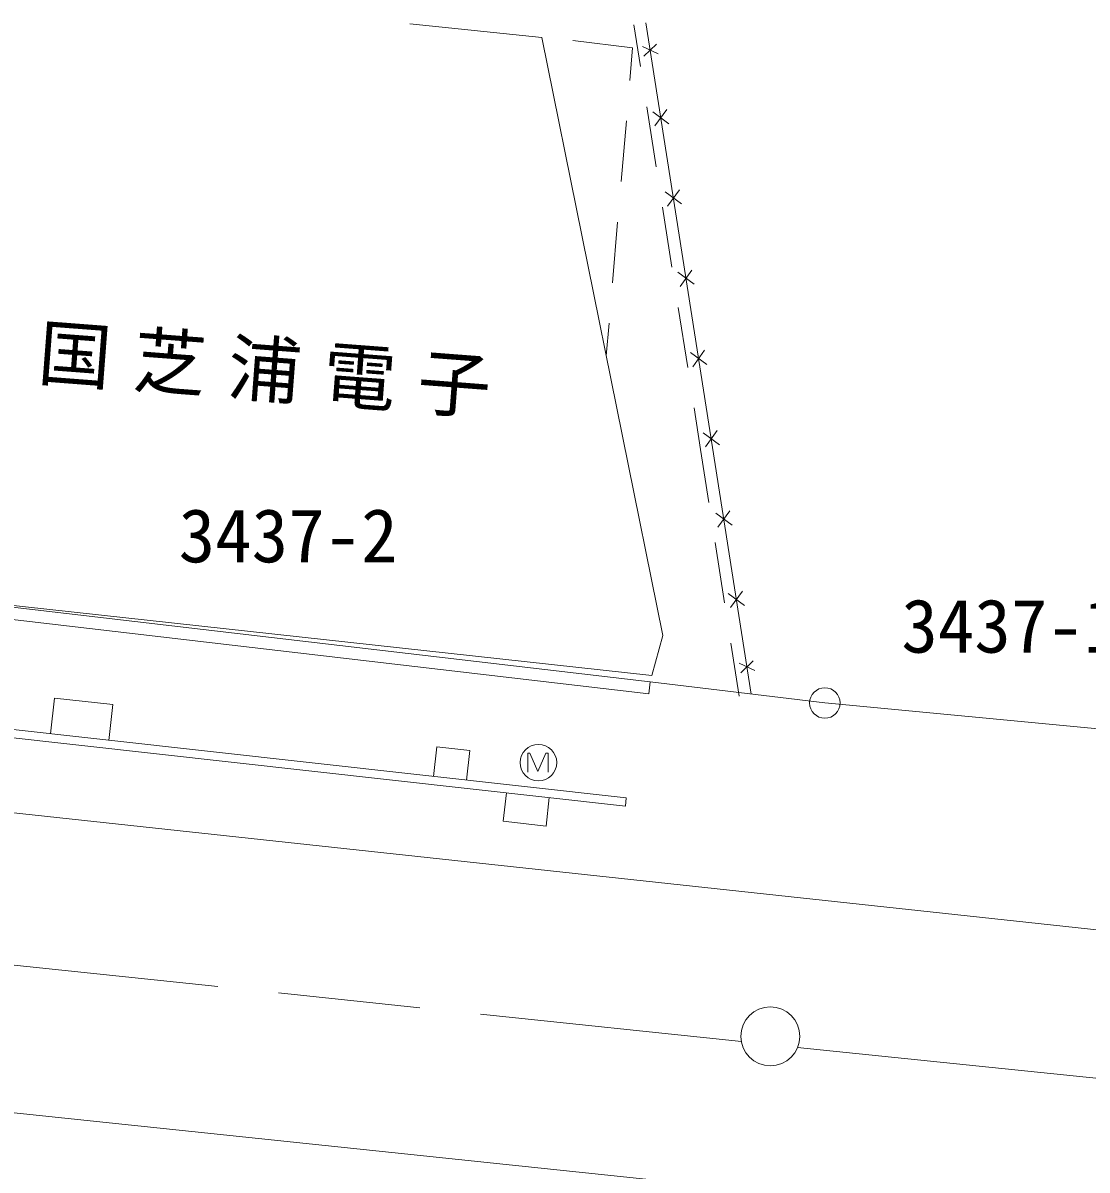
# Model space of a CAD drawing. Units: millimetres, scale not verified. Extents: x 40000 to 680000, y 20000 to 380000.
# Drawn here: x 256921 to 283109, y 271642 to 299874 of the extents above; entities that cross this region are included whole.
import ezdxf
from ezdxf.enums import TextEntityAlignment as Align

# ---------------------------------------------------------------- set-up
doc = ezdxf.new("R2010")
doc.units = ezdxf.units.MM
doc.header["$LTSCALE"] = 1000
doc.linetypes.add('CHAIN', pattern=[18.5, 12, -1.5, 3.5, -1.5])
for name, color, linetype, lineweight in [('M-BGD', 7, 'Continuous', 13), ('M-BMK', 2, 'CHAIN', 13), ('M-BMK-SRVR', 3, 'Continuous', 13)]:
    doc.layers.add(name, color=color, linetype=linetype, lineweight=lineweight)
doc.styles.add('ＭＳ ゴシック', font='')
doc.styles.get('ＭＳ ゴシック').set_extended_font_data('MS Gothic')

msp = doc.modelspace()

# ---------------------------------------------------------------- linework, layer by layer
at = {"layer": 'M-BGD'}
for p, q in [((269691, 299517), (266445, 299851)), ((271957, 299828), (272118, 298800)), ((272253, 299874), (273895, 289421)), ((272665, 284795), (269691, 299517)), ((270450, 299441), (271925, 299263)), ((271925, 299263), (271856, 298459)), ((272167, 299294), (272550, 299111)), ((272513, 299348), (272204, 299056)), ((272273, 297812), (272506, 296330)), ((272419, 297690), (272820, 297395)), ((272765, 297744), (272474, 297341)), ((271771, 297463), (271642, 295969)), ((272729, 295714), (273130, 295419)), ((273075, 295768), (272784, 295365)), ((272661, 295342), (272894, 293860)), ((271557, 294972), (271429, 293478)), ((273040, 293738), (273441, 293443)), ((273386, 293793), (273095, 293389)), ((273049, 292873), (273282, 291391)), ((271344, 292481), (271275, 291678)), ((273350, 291763), (273751, 291468)), ((273696, 291817), (273405, 291413)), ((273437, 290403), (273599, 289375)), ((273661, 289787), (274061, 289492)), ((274007, 289841), (273716, 289438)), ((273895, 289421), (274845, 283356)), ((273599, 289375), (273803, 288071)), ((273970, 287811), (274371, 287516)), ((274316, 287865), (274025, 287462)), ((273958, 287083), (274190, 285601)), ((251868, 286069), (272401, 283810)), ((251868, 286058), (272357, 283656)), ((251833, 285760), (272322, 283359)), ((274280, 285835), (274680, 285540)), ((274626, 285889), (274335, 285486)), ((272401, 283810), (272665, 284795)), ((274345, 284613), (274549, 283309)), ((274549, 284119), (274932, 283936)), ((274894, 284173), (274586, 283882)), ((272322, 283359), (272357, 283656)), ((272357, 283656), (276657, 283137)), ((257694, 283256), (257596, 282378)), ((257694, 283256), (259134, 283096)), ((259134, 283096), (259036, 282218)), ((276657, 283137), (284353, 282413)), ((253044, 282684), (271747, 280600)), ((253066, 282883), (271769, 280799)), ((267103, 282054), (267022, 281328)), ((267103, 282054), (267915, 281964)), ((242482, 281972), (302354, 275495)), ((267915, 281964), (267834, 281237)), ((269348, 281901), (269399, 281901)), ((269348, 281431), (269348, 281901)), ((269399, 281901), (269596, 281449)), ((269792, 281901), (269596, 281449)), ((269843, 281901), (269792, 281901)), ((269843, 281431), (269843, 281901)), ((268741, 280227), (268819, 280926)), ((269796, 280109), (269874, 280809)), ((271769, 280799), (271747, 280600)), ((268741, 280227), (269796, 280109)), ((272404, 271400), (251022, 273650))]:
    msp.add_line(p, q, dxfattribs=at)
for centre, radius in [((276657, 283137), 375), ((269607, 281669), 450)]:
    msp.add_circle(centre, radius, dxfattribs=at)
at = {"layer": 'M-BMK'}
for p, q in [((212988, 281290), (274602, 274803)), ((275984, 274659), (301949, 271973))]:
    msp.add_line(p, q, dxfattribs=at)
at = {"layer": 'M-BMK-SRVR'}
msp.add_circle((275314, 274933), 724, dxfattribs=at)

# ---------------------------------------------------------------- texts
at = {"layer": 'M-BGD', "style": 'ＭＳ ゴシック'}
for s, p in [('3437-2', (260754, 287258)), ('3437-1', (278539, 285035))]:
    msp.add_text(s, height=1320, dxfattribs=at).set_placement(p, align=Align.MIDDLE_LEFT)
at = {"layer": 'M-BGD', "insert": (254966, 291876), "char_height": 1320, "attachment_point": 4, "rotation": 355.632, "style": 'ＭＳ ゴシック'}
msp.add_mtext('\\T1.3;中国芝浦電子', dxfattribs=at)

doc.saveas('drawing.dxf')
